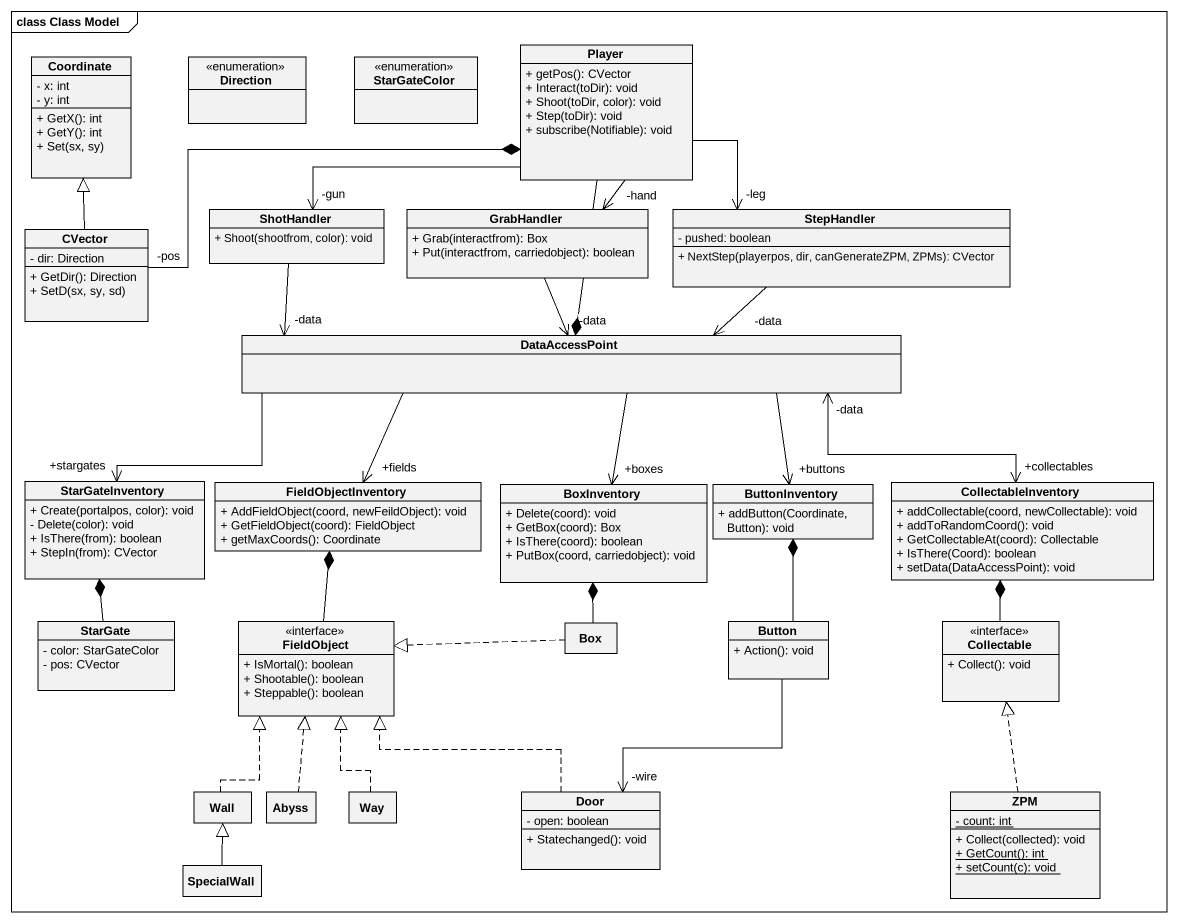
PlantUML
@startuml
mainframe class Class Model
hide circle
hide empty members
skinparam classAttributeIconSize 0
class Coordinate {
  - x: int
  - y: int
  + GetX(): int
  + GetY(): int
  + Set(sx, sy)
}
enum Direction
enum StarGateColor
class Player {
  + getPos(): CVector
  + Interact(toDir): void
  + Shoot(toDir, color): void
  + Step(toDir): void
  + subscribe(Notifiable): void
}
class CVector {
  - dir: Direction
  + GetDir(): Direction
  + SetD(sx, sy, sd)
}
class ShotHandler {
  + Shoot(shootfrom, color): void
}
class GrabHandler {
  + Grab(interactfrom): Box
  + Put(interactfrom, carriedobject): boolean
}
class StepHandler {
  - pushed: boolean
  + NextStep(playerpos, dir, canGenerateZPM, ZPMs): CVector
}
class DataAccessPoint
class StarGateInventory {
  + Create(portalpos, color): void
  - Delete(color): void
  + IsThere(from): boolean
  + StepIn(from): CVector
}
class FieldObjectInventory {
  + AddFieldObject(coord, newFeildObject): void
  + GetFieldObject(coord): FieldObject
  + getMaxCoords(): Coordinate
}
class BoxInventory {
  + Delete(coord): void
  + GetBox(coord): Box
  + IsThere(coord): boolean
  + PutBox(coord, carriedobject): void
}
class ButtonInventory {
  + addButton(Coordinate, Button): void
}
class CollectableInventory {
  + addCollectable(coord, newCollectable): void
  + addToRandomCoord(): void
  + GetCollectableAt(coord): Collectable
  + IsThere(Coord): boolean
  + setData(DataAccessPoint): void
}
class StarGate {
  - color: StarGateColor
  - pos: CVector
}
class FieldObject <<interface>> {
  + IsMortal(): boolean
  + Shootable(): boolean
  + Steppable(): boolean
}
class "Box" as Box_
class Button {
  + Action(): void
}
class Collectable <<interface>> {
  + Collect(): void
}
class Wall
class Abyss
class Way
class Door {
  - open: boolean
  + Statechanged(): void
}
class ZPM {
  {static} - count: int
  + Collect(collected): void
  {static} + GetCount(): int
  {static} + setCount(c): void
}
class SpecialWall
Player -left-> "-gun" ShotHandler
Player --> "-hand" GrabHandler
Player -right-> "-leg" StepHandler
Player --* DataAccessPoint
CVector -up-|> Coordinate
CVector "-pos" -right-* Player
ShotHandler -right-> "-data" DataAccessPoint
GrabHandler --> "-data" DataAccessPoint
StepHandler -left-> "-data" DataAccessPoint
DataAccessPoint -left-> "+stargates" StarGateInventory
DataAccessPoint --> "+fields" FieldObjectInventory
DataAccessPoint --> "+boxes" BoxInventory
DataAccessPoint --> "+buttons" ButtonInventory
DataAccessPoint "-data" <-right-> "+collectables" CollectableInventory
StarGate -up-* StarGateInventory
FieldObject -up-* FieldObjectInventory
Box_ -up-* BoxInventory
Box_ .left.|> FieldObject
Button -up-* ButtonInventory
Button --> "-wire" Door
Collectable -up-* CollectableInventory
Wall .up.|> FieldObject
Abyss .up.|> FieldObject
Way .up.|> FieldObject
Door .left.|> FieldObject
ZPM .up.|> Collectable
SpecialWall -up-|> Wall
@enduml
